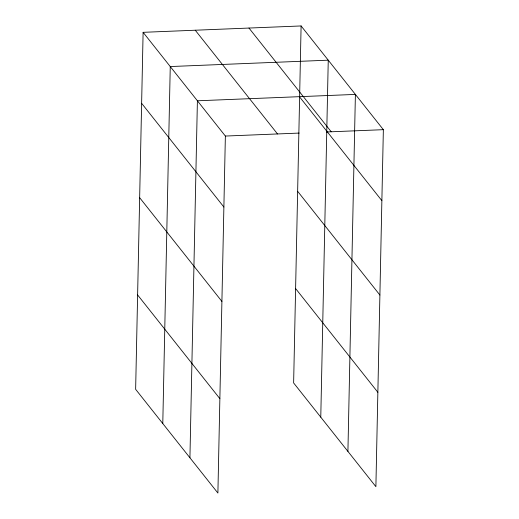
<?xml version="1.0" encoding="UTF-8"?>
<svg xmlns="http://www.w3.org/2000/svg" width="519" height="519" viewBox="0 0 519 519"><rect width="100%" height="100%" fill="white"/><g stroke="black" fill="none" stroke-linecap="round" stroke-linejoin="round"><path stroke-width="0.78" d="M143.114 32.327L135.641 389.321L217.896 493.05L225.369 136.056L143.114 32.327L301.104 25.95L383.359 129.679L375.886 486.673L293.631 382.944L301.104 25.95M162.784 423.549L170.258 66.555L328.255 60.178L320.774 417.172M189.928 457.784L197.402 100.79L355.398 94.413L347.918 451.407M225.369 136.056L299.152 133.078M326.412 131.975L383.359 129.679M248.971 28.052L331.226 131.781M299.619 96.936L381.874 200.665M195.254 30.225L277.509 133.947M297.647 191.316L379.895 295.045M295.609 288.564L377.858 392.293M141.629 103.313L223.884 207.042M139.65 197.694L221.905 301.422M137.613 294.941L219.868 398.67"/></g></svg>
